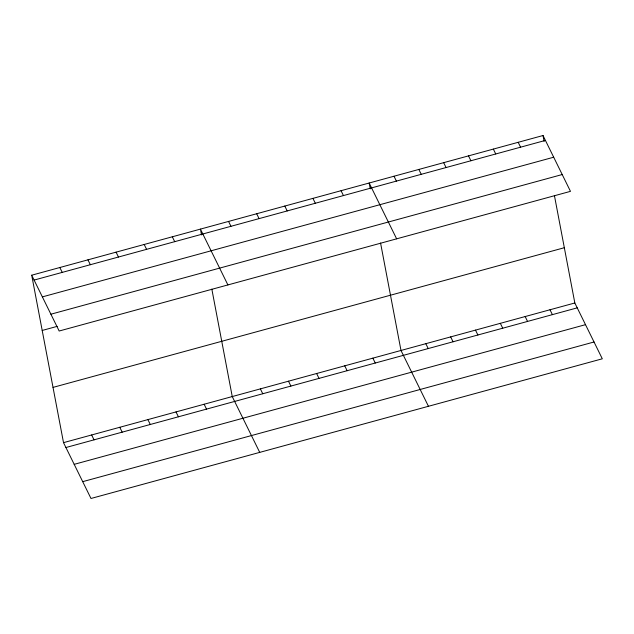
<?xml version="1.0" encoding="UTF-8"?>
<svg xmlns="http://www.w3.org/2000/svg" width="634" height="634" viewBox="0 0 634 634"><rect width="100%" height="100%" fill="white"/><g stroke="black" fill="none" stroke-linecap="round" stroke-linejoin="round"><path stroke-width="0.95" d="M31.7 275.204L543.013 135.525L570.481 191.349L59.168 331.019L31.7 275.204L63.519 442.651L90.987 498.475L602.3 358.796L574.832 302.981L554.417 195.534M34.101 280.077L545.414 140.407M42.375 296.886L553.688 157.216M50.894 314.21L562.207 174.54M42.201 330.457L57.195 326.359M53.018 387.39L564.331 247.72M63.519 442.651L574.832 302.981M65.92 447.525L577.233 307.855M74.186 464.342L585.507 324.663M82.713 481.658L594.026 341.988M518.184 142.309L520.577 147.191M493.347 149.101L495.74 153.975M549.995 309.764L552.396 314.638M468.51 155.885L470.911 160.759M525.166 316.548L527.559 321.422M443.673 162.669L446.074 167.542M500.329 323.332L502.722 328.206M418.836 169.452L421.238 174.326M475.492 330.116L477.893 334.99M394.007 176.236L396.401 181.11M450.655 336.9L453.056 341.774M396.638 238.836L369.17 183.02L370.272 188.837M425.818 343.683L428.219 348.557M341.044 190.699L343.446 195.573M428.449 406.291L400.989 350.467L380.566 243.02M312.927 198.379L315.32 203.26M372.863 358.147L375.265 363.02M284.801 206.066L287.202 210.94M344.738 365.834L347.139 370.708M256.675 213.745L259.076 218.619M316.62 373.513L319.021 378.387M228.557 221.424L230.958 226.306M288.494 381.192L290.895 386.074M227.899 284.928L200.431 229.112L201.541 234.929M260.376 388.88L262.769 393.754M172.313 236.791L174.715 241.665M259.718 452.383L232.25 396.559L211.835 289.112M144.187 244.47L146.589 249.352M204.132 404.238L206.526 409.12M116.07 252.158L118.463 257.032M176.006 411.926L178.408 416.8M87.944 259.837L90.345 264.711M147.888 419.605L150.282 424.479M59.826 267.516L62.219 272.398M119.763 427.284L122.164 432.166M91.637 434.972L94.038 439.845M543.013 135.525L544.123 141.342"/></g></svg>
